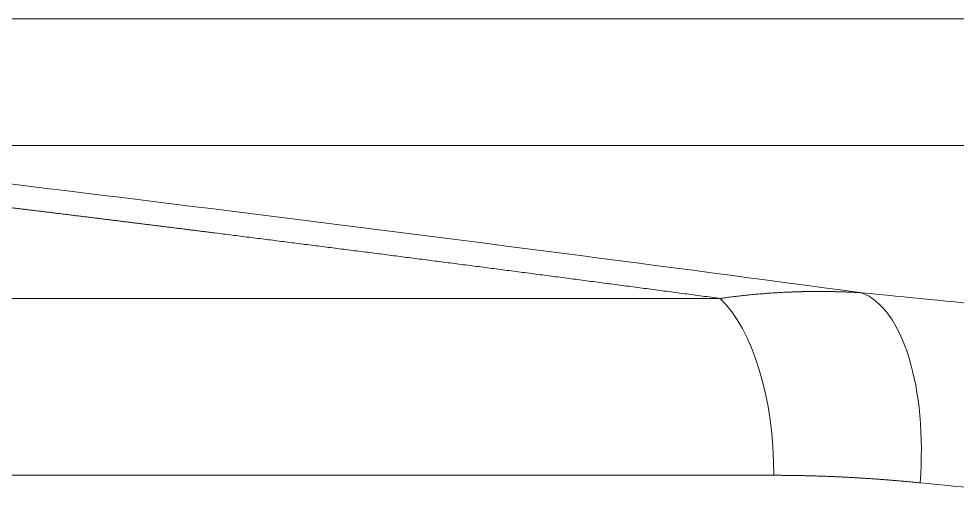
# Model space of a CAD drawing. Header units: millimetres. Extents: x 4664 to 8864, y -38 to 2932.
# Drawn here: x 7831.1 to 7837.44, y 1766.19 to 1769.41 of the extents above; entities that cross this region are included whole.
import ezdxf

# ---------------------------------------------------------------- set-up
doc = ezdxf.new("R2010")
doc.units = ezdxf.units.MM

msp = doc.modelspace()

# ---------------------------------------------------------------- linework, layer by layer
at = {"lineweight": 5}
for p, q in [((7829.0313, 1769.4141), (7842.8775, 1769.4141)), ((7843.3635, 1768.5581), (7828.8569, 1768.5581)), ((7835.8361, 1767.5248), (7812.9826, 1767.5248)), ((7812.5709, 1766.3302), (7836.1981, 1766.3302))]:
    msp.add_line(p, q, dxfattribs=at)
at = {"lineweight": 5, "extrusion": (0, 0, -1)}
for centre, major_axis, ratio, start_param, end_param in [((7850.6804, 1759.9486), (54.288, -8.8397), 0.099808, 4.282503, 4.437441), ((7836.5955, 1766.2794), (-0.1275, -1.2997), 0.449509, 3.258878, 4.668333), ((7869.7188, 1755.6409), (72.9658, -11.2017), 0.103887, 4.228301, 4.242301), ((7835.5908, 1766.3302), (0, -1.3059), 0.464995, 3.557424, 4.712389), ((7869.524, 1754.3568), (71.6595, -11.2061), 0.105691, 4.227721, 4.241721)]:
    msp.add_ellipse(centre, major_axis=major_axis, ratio=ratio, start_param=start_param, end_param=end_param, dxfattribs=at)
at = {"lineweight": 5}
for points, knots in [([(7829.0412, 1768.3792), (7829.0514, 1768.378), (7829.0719, 1768.3756), (7829.1026, 1768.372), (7829.1333, 1768.3684), (7829.164, 1768.3648), (7829.1947, 1768.3612), (7829.2255, 1768.3575), (7829.2563, 1768.3539), (7829.2871, 1768.3502), (7829.3179, 1768.3466), (7829.3487, 1768.343), (7829.3795, 1768.3393), (7829.4104, 1768.3356), (7829.4413, 1768.332), (7829.4721, 1768.3283), (7829.503, 1768.3247), (7829.534, 1768.321), (7829.5649, 1768.3173), (7829.5958, 1768.3136), (7829.6268, 1768.3099), (7829.6578, 1768.3062), (7829.6888, 1768.3026), (7829.7198, 1768.2989), (7829.7508, 1768.2952), (7829.7818, 1768.2914), (7829.8129, 1768.2877), (7829.844, 1768.284), (7829.8751, 1768.2803), (7829.9062, 1768.2766), (7829.9373, 1768.2728), (7829.9684, 1768.2691), (7829.9996, 1768.2654), (7830.0307, 1768.2616), (7830.0619, 1768.2579), (7830.0931, 1768.2541), (7830.1243, 1768.2504), (7830.1556, 1768.2466), (7830.1868, 1768.2429), (7830.2181, 1768.2391), (7830.2493, 1768.2353), (7830.2806, 1768.2316), (7830.3119, 1768.2278), (7830.3432, 1768.224), (7830.3746, 1768.2202), (7830.4059, 1768.2164), (7830.4373, 1768.2126), (7830.4687, 1768.2088), (7830.5001, 1768.205), (7830.5315, 1768.2012), (7830.5629, 1768.1974), (7830.5944, 1768.1936), (7830.6258, 1768.1897), (7830.6573, 1768.1859), (7830.6888, 1768.1821), (7830.7203, 1768.1783), (7830.7518, 1768.1744), (7830.7833, 1768.1706), (7830.8149, 1768.1667), (7830.8464, 1768.1629), (7830.878, 1768.159), (7830.9096, 1768.1552), (7830.9412, 1768.1513), (7830.9729, 1768.1474), (7831.0045, 1768.1436), (7831.0361, 1768.1397), (7831.0678, 1768.1358), (7831.0995, 1768.1319), (7831.1312, 1768.128), (7831.1629, 1768.1241), (7831.1946, 1768.1202), (7831.2264, 1768.1163), (7831.2582, 1768.1124), (7831.2899, 1768.1085), (7831.3217, 1768.1046), (7831.3535, 1768.1007), (7831.3853, 1768.0967), (7831.4172, 1768.0928), (7831.449, 1768.0889), (7831.4809, 1768.0849), (7831.5128, 1768.081), (7831.5447, 1768.0771), (7831.5766, 1768.0731), (7831.6085, 1768.0692), (7831.6404, 1768.0652), (7831.6724, 1768.0612), (7831.7044, 1768.0573), (7831.7363, 1768.0533), (7831.7683, 1768.0493), (7831.8003, 1768.0453), (7831.8324, 1768.0414), (7831.8644, 1768.0374), (7831.8965, 1768.0334), (7831.9285, 1768.0294), (7831.9606, 1768.0254), (7831.9927, 1768.0214), (7832.0248, 1768.0174), (7832.057, 1768.0134), (7832.0891, 1768.0093), (7832.1213, 1768.0053), (7832.1534, 1768.0013), (7832.1856, 1767.9973), (7832.2178, 1767.9932), (7832.2501, 1767.9892), (7832.2823, 1767.9852), (7832.3145, 1767.9811), (7832.3468, 1767.9771), (7832.3791, 1767.973), (7832.4198, 1767.9679), (7832.4689, 1767.9617), (7832.5265, 1767.9544), (7832.5842, 1767.9472), (7832.6419, 1767.9399), (7832.6996, 1767.9326), (7832.7575, 1767.9253), (7832.8153, 1767.9179), (7832.8732, 1767.9106), (7832.9312, 1767.9032), (7832.9893, 1767.8959), (7833.0473, 1767.8885), (7833.1055, 1767.8811), (7833.1637, 1767.8737), (7833.2219, 1767.8662), (7833.2802, 1767.8588), (7833.3386, 1767.8513), (7833.397, 1767.8439), (7833.4554, 1767.8364), (7833.5139, 1767.8289), (7833.5725, 1767.8213), (7833.6311, 1767.8138), (7833.6898, 1767.8063), (7833.7485, 1767.7987), (7833.8073, 1767.7911), (7833.8661, 1767.7835), (7833.925, 1767.7759), (7833.9839, 1767.7683), (7834.0429, 1767.7607), (7834.1019, 1767.753), (7834.161, 1767.7454), (7834.2202, 1767.7377), (7834.2794, 1767.73), (7834.3386, 1767.7223), (7834.3979, 1767.7146), (7834.4572, 1767.7068), (7834.5166, 1767.6991), (7834.5761, 1767.6913), (7834.6356, 1767.6835), (7834.6951, 1767.6757), (7834.7547, 1767.6679), (7834.8144, 1767.6601), (7834.8741, 1767.6523), (7834.9338, 1767.6444), (7834.9936, 1767.6365), (7835.0535, 1767.6286), (7835.1134, 1767.6207), (7835.1734, 1767.6128), (7835.2334, 1767.6049), (7835.2934, 1767.597), (7835.3535, 1767.589), (7835.4137, 1767.581), (7835.4739, 1767.5731), (7835.5341, 1767.5651), (7835.5944, 1767.557), (7835.6548, 1767.549), (7835.7152, 1767.541), (7835.7756, 1767.5329), (7835.816, 1767.5275), (7835.8361, 1767.5248)], [0, 0, 0, 0, 0.004598, 0.009198, 0.013799, 0.018402, 0.023006, 0.027612, 0.032219, 0.036828, 0.041437, 0.046049, 0.050662, 0.055276, 0.059892, 0.064509, 0.069127, 0.073747, 0.078369, 0.082992, 0.087616, 0.092242, 0.096869, 0.101498, 0.106128, 0.110759, 0.115392, 0.120026, 0.124662, 0.129299, 0.133938, 0.138578, 0.14322, 0.147863, 0.152507, 0.157153, 0.1618, 0.166449, 0.171099, 0.17575, 0.180403, 0.185057, 0.189713, 0.19437, 0.199029, 0.203689, 0.20835, 0.213013, 0.217678, 0.222343, 0.22701, 0.231679, 0.236349, 0.24102, 0.245693, 0.250367, 0.255043, 0.25972, 0.264398, 0.269078, 0.273759, 0.278442, 0.283126, 0.287811, 0.292498, 0.297187, 0.301876, 0.306567, 0.31126, 0.315954, 0.320649, 0.325346, 0.330044, 0.334744, 0.339445, 0.344147, 0.348851, 0.353556, 0.358262, 0.36297, 0.36768, 0.37239, 0.377102, 0.381816, 0.386531, 0.391247, 0.395965, 0.400684, 0.405404, 0.410126, 0.41485, 0.419574, 0.4243, 0.429028, 0.433757, 0.438487, 0.443218, 0.447951, 0.452686, 0.457422, 0.462159, 0.466897, 0.471637, 0.476379, 0.481121, 0.485865, 0.490611, 0.495358, 0.500106, 0.508566, 0.517032, 0.525504, 0.533981, 0.542464, 0.550952, 0.559447, 0.567946, 0.576452, 0.584963, 0.593479, 0.602002, 0.610529, 0.619063, 0.627602, 0.636146, 0.644697, 0.653252, 0.661814, 0.670381, 0.678953, 0.687531, 0.696115, 0.704704, 0.713298, 0.721899, 0.730504, 0.739116, 0.747732, 0.756355, 0.764982, 0.773616, 0.782255, 0.790899, 0.799549, 0.808204, 0.816865, 0.825531, 0.834203, 0.84288, 0.851563, 0.860251, 0.868945, 0.877644, 0.886348, 0.895058, 0.903773, 0.912494, 0.92122, 0.929952, 0.938689, 0.947432, 0.95618, 0.964933, 0.973692, 0.982456, 0.991225, 1, 1, 1, 1]), ([(7836.7905, 1767.5634), (7836.7871, 1767.5636), (7836.7804, 1767.564), (7836.7704, 1767.5646), (7836.7605, 1767.5651), (7836.7506, 1767.5656), (7836.7408, 1767.5661), (7836.731, 1767.5665), (7836.7213, 1767.567), (7836.7117, 1767.5674), (7836.7021, 1767.5678), (7836.6926, 1767.5682), (7836.6832, 1767.5685), (7836.6738, 1767.5689), (7836.6645, 1767.5692), (7836.6553, 1767.5695), (7836.6461, 1767.5698), (7836.637, 1767.57), (7836.6279, 1767.5703), (7836.6189, 1767.5705), (7836.61, 1767.5707), (7836.6011, 1767.5709), (7836.5924, 1767.5711), (7836.5836, 1767.5712), (7836.5749, 1767.5714), (7836.5663, 1767.5715), (7836.5578, 1767.5716), (7836.5493, 1767.5717), (7836.5409, 1767.5718), (7836.5326, 1767.5718), (7836.5243, 1767.5719), (7836.5161, 1767.5719), (7836.5079, 1767.5719), (7836.4998, 1767.5719), (7836.4918, 1767.5719), (7836.4838, 1767.5719), (7836.4759, 1767.5719), (7836.4681, 1767.5718), (7836.4603, 1767.5718), (7836.4526, 1767.5717), (7836.4449, 1767.5716), (7836.4373, 1767.5715), (7836.4298, 1767.5714), (7836.4223, 1767.5713), (7836.4149, 1767.5712), (7836.4076, 1767.5711), (7836.4003, 1767.5709), (7836.3931, 1767.5708), (7836.386, 1767.5706), (7836.3789, 1767.5704), (7836.3719, 1767.5703), (7836.3649, 1767.5701), (7836.3581, 1767.5699), (7836.3512, 1767.5697), (7836.3445, 1767.5695), (7836.3378, 1767.5692), (7836.3311, 1767.569), (7836.3246, 1767.5688), (7836.3181, 1767.5685), (7836.3061, 1767.5681), (7836.2888, 1767.5674), (7836.2661, 1767.5663), (7836.2436, 1767.5652), (7836.2214, 1767.5639), (7836.1993, 1767.5626), (7836.1774, 1767.5611), (7836.1557, 1767.5596), (7836.1343, 1767.558), (7836.113, 1767.5563), (7836.0919, 1767.5545), (7836.0711, 1767.5527), (7836.0504, 1767.5507), (7836.0299, 1767.5487), (7836.0096, 1767.5466), (7835.9896, 1767.5445), (7835.9697, 1767.5422), (7835.95, 1767.5399), (7835.9306, 1767.5376), (7835.9113, 1767.5352), (7835.8922, 1767.5327), (7835.8733, 1767.5301), (7835.8547, 1767.5275), (7835.8423, 1767.5257), (7835.8361, 1767.5248)], [0, 0, 0, 0, 0.010504, 0.020942, 0.031314, 0.04162, 0.051859, 0.062032, 0.072138, 0.082179, 0.092153, 0.102061, 0.111902, 0.121678, 0.131387, 0.14103, 0.150607, 0.160118, 0.169563, 0.178941, 0.188253, 0.1975, 0.20668, 0.215794, 0.224842, 0.233824, 0.24274, 0.251589, 0.260373, 0.269091, 0.277743, 0.286329, 0.294849, 0.303303, 0.311691, 0.320013, 0.32827, 0.33646, 0.344585, 0.352644, 0.360636, 0.368564, 0.376425, 0.38422, 0.39195, 0.399614, 0.407213, 0.414745, 0.422212, 0.429613, 0.436949, 0.444219, 0.451423, 0.458562, 0.465635, 0.472642, 0.479584, 0.486461, 0.493272, 0.500017, 0.523972, 0.547725, 0.571276, 0.594624, 0.617771, 0.640716, 0.663458, 0.686, 0.708339, 0.730477, 0.752414, 0.77415, 0.795684, 0.817018, 0.83815, 0.859082, 0.879814, 0.900345, 0.920676, 0.940807, 0.960738, 0.980469, 1, 1, 1, 1]), ([(7836.1981, 1766.3302), (7836.2029, 1766.3302), (7836.2126, 1766.3302), (7836.2271, 1766.3302), (7836.2416, 1766.3301), (7836.2561, 1766.33), (7836.2706, 1766.3299), (7836.2852, 1766.3298), (7836.2997, 1766.3296), (7836.3143, 1766.3295), (7836.3289, 1766.3293), (7836.3435, 1766.329), (7836.3582, 1766.3288), (7836.3728, 1766.3285), (7836.3874, 1766.3282), (7836.4021, 1766.3279), (7836.4168, 1766.3276), (7836.4315, 1766.3272), (7836.4462, 1766.3268), (7836.4609, 1766.3264), (7836.4757, 1766.326), (7836.4904, 1766.3255), (7836.5052, 1766.3251), (7836.52, 1766.3246), (7836.5348, 1766.324), (7836.5496, 1766.3235), (7836.5644, 1766.3229), (7836.5792, 1766.3223), (7836.5941, 1766.3217), (7836.609, 1766.3211), (7836.6239, 1766.3204), (7836.6388, 1766.3197), (7836.6537, 1766.319), (7836.6686, 1766.3183), (7836.6835, 1766.3175), (7836.6985, 1766.3167), (7836.7135, 1766.3159), (7836.7285, 1766.3151), (7836.7435, 1766.3142), (7836.7585, 1766.3134), (7836.7735, 1766.3125), (7836.7885, 1766.3115), (7836.8036, 1766.3106), (7836.8187, 1766.3096), (7836.8338, 1766.3086), (7836.8489, 1766.3076), (7836.864, 1766.3066), (7836.8791, 1766.3055), (7836.8943, 1766.3044), (7836.9094, 1766.3033), (7836.9246, 1766.3022), (7836.9398, 1766.301), (7836.955, 1766.2999), (7836.9702, 1766.2986), (7836.9854, 1766.2974), (7837.0007, 1766.2962), (7837.016, 1766.2949), (7837.0312, 1766.2936), (7837.0465, 1766.2923), (7837.0618, 1766.2909), (7837.0771, 1766.2896), (7837.0925, 1766.2882), (7837.1078, 1766.2868), (7837.1232, 1766.2853), (7837.1386, 1766.2839), (7837.154, 1766.2824), (7837.1694, 1766.2809), (7837.1797, 1766.2799), (7837.1848, 1766.2794)], [0, 0, 0, 0, 0.014712, 0.029438, 0.044176, 0.058927, 0.073692, 0.088469, 0.103259, 0.118062, 0.132879, 0.147708, 0.162551, 0.177407, 0.192276, 0.207159, 0.222054, 0.236964, 0.251886, 0.266822, 0.281771, 0.296733, 0.311709, 0.326699, 0.341702, 0.356718, 0.371748, 0.386792, 0.401849, 0.41692, 0.432005, 0.447103, 0.462215, 0.477341, 0.492481, 0.507634, 0.522802, 0.537983, 0.553178, 0.568387, 0.58361, 0.598847, 0.614098, 0.629362, 0.644642, 0.659935, 0.675242, 0.690563, 0.705899, 0.721248, 0.736612, 0.751991, 0.767383, 0.78279, 0.798211, 0.813646, 0.829096, 0.84456, 0.860039, 0.875532, 0.891039, 0.906562, 0.922098, 0.937649, 0.953215, 0.968795, 0.98439, 1, 1, 1, 1])]:
    msp.add_open_spline(points, degree=3, knots=knots, dxfattribs=at)

doc.saveas('drawing.dxf')
